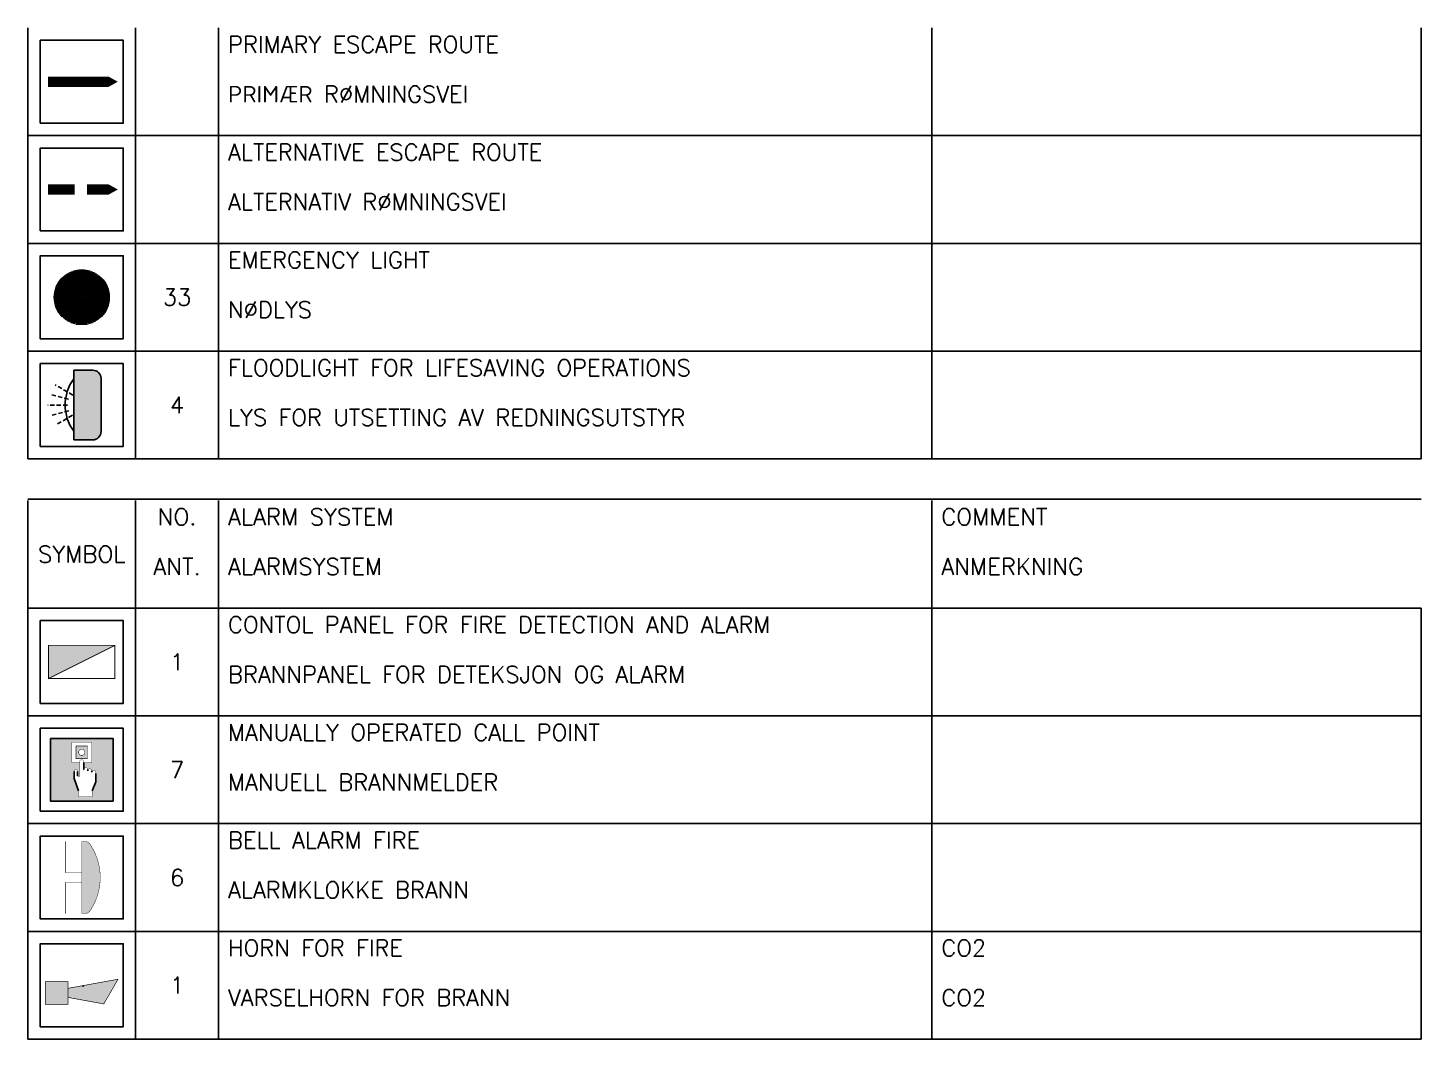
# Model space of a CAD drawing. Header units: millimetres. Extents: x 1084702 to 1166801, y 36632 to 124519.
# Drawn here: x 1132620 to 1146060, y 77507 to 87267 of the extents above; entities that cross this region are included whole.
import ezdxf
from ezdxf.enums import TextEntityAlignment as Align

# ---------------------------------------------------------------- set-up
doc = ezdxf.new("R2010")
doc.units = ezdxf.units.MM
doc.header["$LTSCALE"] = 250
doc.linetypes.add('HIDDEN', pattern=[0.375, 0.25, -0.125])
doc.layers.get('0').update_dxf_attribs({"color": 255})
for name, color, linetype in [('%legend', 1, 'Continuous'), ('%symbol', 1, 'Continuous'), ('SAFECO1', 10, 'Continuous'), ('SAFECO2', 50, 'Continuous'), ('SAFECO3', 80, 'Continuous'), ('SAFECO4', 130, 'Continuous'), ('SAFECO7', 255, 'Continuous'), ('SAFETX2', 2, 'Continuous'), ('SAFETX7', 255, 'Continuous')]:
    doc.layers.add(name, color=color, linetype=linetype)
doc.styles.add('LEGEND TXT', font='romans.shx')
doc.styles.add('ROMANS', font='ROMANS.shx', dxfattribs={"height": 100})
pattern_1 = [(90, (-30402.703, -108180.763), (-24, 1e-15), [])]

# ---------------------------------------------------------------- blocks, each defined once
blk = doc.blocks.new('0 LEGEND')
at = {"color": 0, "linetype": 'ByBlock', "lineweight": -2}
for p, q in [((0, 0), (0, -1560)), ((1560, 0), (1560, -1560)), ((2760, 0), (2760, -1560)), ((13080, 0), (13080, -1560)), ((20160, -1560), (20160, 0)), ((0, -1560), (20160, -1560))]:
    blk.add_line(p, q, dxfattribs=at)
blk.add_lwpolyline([(180, -1380), (1380, -1380), (1380, -180), (180, -180)], close=True, dxfattribs=at)
at = {"layer": 'SAFETX7', "style": 'ROMANS'}
for tag, p in [('DESCRIPTION1', (2897, -360)), ('COMMENT1', (13217, -360)), ('DESCRIPTION2', (2898, -720)), ('COMMENT2', (13218, -720)), ('BESKRIVELSE3', (2897, -1080)), ('KOMMENTAR1', (13217, -1080)), ('BESKRIVELSE4', (2898, -1440)), ('KOMMENTAR2', (13218, -1440))]:
    blk.add_attdef(tag, p, '', height=240, dxfattribs=at)
blk.add_attdef('ANTALL', text='', height=240, dxfattribs=at).set_placement((2160, -780), align=Align.MIDDLE_CENTER)
blk = doc.blocks.new('A.3.2_SYMB')
at = {"layer": 'SAFECO3', "const_width": 150}
blk.add_lwpolyline([(-624, 0), (-1008, 0)], dxfattribs=at)
at = {"layer": 'SAFECO3'}
blk.add_lwpolyline([(0, 0, 0, 360, 0), (-324, 0, 150, 150, 0), (-444, 0, 150, 150, 0)], format="xyseb", dxfattribs=at)
blk = doc.blocks.new('A.3.1_SYMB')
at = {"layer": 'SAFECO3'}
blk.add_lwpolyline([(0, 0, 0, 360, 0), (-324, 0, 150, 150, 0), (-1008, 0, 150, 150, 0)], format="xyseb", dxfattribs=at)
blk = doc.blocks.new('S.4.21_SYMB')
at = {"layer": 'SAFECO4'}
h = blk.add_hatch(color=256, dxfattribs=at)
edge = h.paths.add_edge_path()
edge.add_arc((-45403, -68811), 120, 0, 90)
edge.add_line((-45403, -68691), (-45679, -68691))
edge.add_line((-45679, -68691), (-45679, -69699))
edge.add_line((-45679, -69699), (-45403, -69699))
edge.add_arc((-45403, -69579), 120, 270, 360)
edge.add_line((-45283, -69579), (-45283, -68811))
for p, q in [((-45679, -68691), (-45679, -69699)), ((-45679, -68691), (-45403, -68691)), ((-45283, -68811), (-45283, -69579)), ((-45679, -69699), (-45403, -69699))]:
    blk.add_line(p, q, dxfattribs=at)
for centre, start, end in [((-45403, -68811), 0, 90), ((-45403, -69579), 270, 0)]:
    blk.add_arc(centre, 120, start, end, dxfattribs=at)
at = {"layer": 'SAFECO7', "linetype": 'HIDDEN'}
for p, q in [((-45689, -69052), (-45946, -68903)), ((-45754, -69111), (-46021, -69039)), ((-45769, -69195), (-46055, -69195)), ((-45750, -69278), (-46012, -69349)), ((-45698, -69344), (-45923, -69474))]:
    blk.add_line(p, q, dxfattribs=at)
at = {"layer": 'SAFECO7'}
blk.add_lwpolyline([(-44962, -68595), (-46162, -68595), (-46162, -69795), (-44962, -69795)], close=True, dxfattribs=at)
blk.add_arc((-45153, -69195), 649, 144.1251, 215.8749, dxfattribs=at)
blk = doc.blocks.new('S.4.22_SYMB')
at = {"layer": 'SAFECO2'}
h = blk.add_hatch(dxfattribs=at)
h.set_pattern_fill('_USER', color=256, scale=24, style=0, pattern_type=0)
h.set_pattern_definition([(0, (-30402.703, -108180.763), (0, 24), [])])
h.paths.add_polyline_path([(281, 881, 0.414214), (-281, 881), (0, 600)])
h.paths.add_polyline_path([(281, 319), (0, 600), (-281, 319, 0.414214)])
at = {"layer": 'SAFECO7'}
h = blk.add_hatch(dxfattribs=at)
h.set_pattern_fill('_USER', color=256, scale=24, angle=90, style=0, pattern_type=0)
h.set_pattern_definition(pattern_1)
edge = h.paths.add_edge_path()
edge.add_line((0, 600), (-281, 881))
edge.add_arc((0, 600), 398, 135, 225)
edge.add_line((-281, 319), (0, 600))
h = blk.add_hatch(dxfattribs=at)
h.set_pattern_fill('_USER', color=256, scale=24, angle=90, style=0, pattern_type=0)
h.set_pattern_definition(pattern_1)
edge = h.paths.add_edge_path()
edge.add_line((0, 600), (281, 319))
edge.add_arc((0, 600), 398, 315, 405)
edge.add_line((281, 881), (0, 600))
for p, q in [((0, 600), (-281, 881)), ((-398, 600), (-398, 600)), ((0, 600), (-281, 319))]:
    blk.add_line(p, q, dxfattribs=at)
blk.add_lwpolyline([(-600, 1200), (-600, 0), (600, 0), (600, 1200)], close=True, dxfattribs=at)
at = {"layer": 'SAFECO7', "const_width": 12}
blk.add_lwpolyline([(-398, 600, 2.414243), (0, 998, 0.414213)], format="xyb", close=True, dxfattribs=at)
for points in [[(281, 881), (0, 600), (-281, 319)], [(281, 319), (0, 600), (-281, 881)]]:
    blk.add_lwpolyline(points, dxfattribs=at)
at = {"layer": 'SAFECO7'}
for start, end in [(135, 225), (315, 45)]:
    blk.add_arc((0, 600), 398, start, end, dxfattribs=at)
blk = doc.blocks.new('A.2.38_SYMB')
at = {"layer": 'SAFECO1'}
h = blk.add_hatch(color=256, dxfattribs=at)
h.dxf.hatch_style = 1
h.paths.add_polyline_path([(480, 840), (-480, 840), (-480, 360)])
at = {"layer": 'SAFECO7', "lineweight": -3}
blk.add_lwpolyline([(-600, 0), (600, 0), (600, 1200), (-600, 1200)], close=True, dxfattribs=at)
at = {"layer": 'SAFECO7', "const_width": 12}
blk.add_lwpolyline([(-480, 360), (-480, 840), (480, 840), (480, 360)], close=True, dxfattribs=at)
blk.add_lwpolyline([(-480, 360), (480, 840)], dxfattribs=at)
blk = doc.blocks.new('A.2.40_SYMB')
at = {"layer": 'SAFECO1'}
h = blk.add_hatch(color=256, dxfattribs=at)
h.paths.add_polyline_path([(453, 1053), (-453, 1053), (-453, 147), (453, 147)])
h.paths.add_polyline_path([(-144, 1000), (144, 1000), (144, 706), (29, 706), (29, 603, -1), (87, 603), (87, 586, -1), (144, 586), (144, 565, -1), (202, 565), (202, 424), (151, 296), (151, 207), (-47, 207), (-47, 296), (-110, 472), (-110, 573, -1.129147), (-59, 573), (-59, 508, 0.839168), (-29, 508), (-29, 706), (-144, 706)], flags=16)
h.paths.add_polyline_path([(-83, 944), (83, 944), (83, 761), (-83, 761)], flags=0)
h.paths.add_polyline_path([(0, 898, -1), (0, 808, -1)], flags=0)
at = {"layer": 'SAFECO7'}
for p, q in [((29, 603), (29, 706)), ((-110, 573), (-110, 472)), ((-110, 472), (-47, 296)), ((-59, 511), (-59, 573)), ((87, 603), (87, 586)), ((144, 586), (144, 565)), ((202, 424), (151, 296)), ((202, 544), (202, 424))]:
    blk.add_line(p, q, dxfattribs=at)
at = {"layer": 'SAFECO7', "lineweight": -3}
blk.add_lwpolyline([(-600, 0), (600, 0), (600, 1200), (-600, 1200)], close=True, dxfattribs=at)
at = {"layer": 'SAFECO7'}
blk.add_lwpolyline([(-453, 1053), (453, 1053), (453, 147), (-453, 147)], close=True, dxfattribs=at)
for points, const_width in [([(29, 589), (29, 706), (144, 706), (144, 1000), (-144, 1000), (-144, 706), (-29, 706), (-29, 508, -0.839168), (-59, 508), (-59, 573, 1.129147), (-110, 573), (-110, 472), (-47, 296), (-47, 207), (151, 207), (151, 296), (202, 424), (202, 565, 1), (144, 565), (144, 586, 1), (87, 586), (87, 603, 1), (29, 603)], 4.76), ([(-29, 706), (-29, 715, -1.026159), (29, 715), (29, 706), (144, 706), (144, 1000), (-144, 1000), (-144, 706)], 4.76), ([(0, 898, 1), (0, 808, 1), (0, 898, 1)], 6.26)]:
    blk.add_lwpolyline(points, format="xyb", dxfattribs=dict(at, const_width=const_width))
at = {"layer": 'SAFECO7', "const_width": 6.26}
blk.add_lwpolyline([(-83, 761), (83, 761), (83, 944), (-83, 944)], close=True, dxfattribs=at)
blk = doc.blocks.new('S.2.34_SYMB')
at = {"layer": 'SAFECO1'}
h = blk.add_hatch(color=256, dxfattribs=at)
h.dxf.hatch_style = 1
edge = h.paths.add_edge_path()
edge.add_arc((45, 1030), 91.2, 38.4869, 90)
edge.add_line((45, 1122), (0, 1122))
edge.add_line((0, 1122), (0, 78))
edge.add_line((0, 78), (45, 78))
edge.add_arc((45, 170), 91.2, 270, 321.5131)
edge.add_arc((-587, 600), 855, 325.2704, 394.7296)
at = {"layer": 'SAFECO7'}
blk.add_lwpolyline([(-600, 1200), (-600, 0), (600, 0), (600, 1200)], close=True, dxfattribs=at)
at = {"layer": 'SAFECO7', "const_width": 6}
for points in [[(-237, 1122), (-237, 671), (0, 671)], [(0, 529), (-237, 529), (-237, 78)]]:
    blk.add_lwpolyline(points, dxfattribs=at)
blk.add_lwpolyline([(116, 1087, 0.228631), (45, 1122), (0, 1122), (0, 78), (45, 78, 0.228631), (116, 113, 0.312706), (116, 1087)], format="xyb", dxfattribs=at)
blk = doc.blocks.new('S.2.27_SYMB')
at = {"layer": 'SAFECO1'}
h = blk.add_hatch(color=256, dxfattribs=at)
h.dxf.hatch_style = 1
h.paths.add_polyline_path([(-525, 326), (-525, 654), (-197, 654), (-197, 326)])
h = blk.add_hatch(color=256, dxfattribs=at)
h.dxf.hatch_style = 1
h.paths.add_polyline_path([(525, 687), (-197, 556), (-197, 424), (319, 330)])
at = {"layer": 'SAFECO7'}
blk.add_lwpolyline([(-600, 1200), (-600, 0), (600, 0), (600, 1200)], close=True, dxfattribs=at)
at = {"layer": 'SAFECO7', "const_width": 9.14}
blk.add_lwpolyline([(-525, 326), (-525, 654), (-197, 654), (-197, 326)], close=True, dxfattribs=at)
blk.add_lwpolyline([(-197, 556), (525, 687), (319, 330), (-197, 424)], dxfattribs=at)
at = {"layer": 'SAFECO7'}
blk.add_point((20, 591), dxfattribs=at)
at = {"layer": 'SAFECO7', "style": 'ROMANS'}
blk.add_attdef('TYPE', (-546, 888), '', height=180, dxfattribs=at)

msp = doc.modelspace()

# ---------------------------------------------------------------- linework, layer by layer
at = {"layer": '%legend', "lineweight": -3}
for p, q in [((1132620, 82718), (1146060, 82718)), ((1132620, 82707), (1132620, 81667)), ((1133660, 82707), (1133660, 81667)), ((1134460, 82707), (1134460, 81667)), ((1141340, 82707), (1141340, 81667)), ((1132620, 81667), (1146060, 81667))]:
    msp.add_line(p, q, dxfattribs=at)

# ---------------------------------------------------------------- block references
ref = msp.add_blockref('0 LEGEND', (1132620, 87267), dxfattribs=dict(at, xscale=0.6666666666666666, yscale=0.6666666666666666, zscale=0.6666666666666666))
ref.add_attrib('DESCRIPTION1', 'PRIMARY ESCAPE ROUTE', (1134552, 87027), dxfattribs={"layer": 'SAFETX2', "lineweight": -2, "height": 160, "style": 'LEGEND TXT'})
ref.add_attrib('BESKRIVELSE3', 'PRIMÆR RØMNINGSVEI', (1134552, 86547), dxfattribs={"layer": 'SAFETX2', "lineweight": -2, "height": 160, "style": 'LEGEND TXT'})
ref = msp.add_blockref('0 LEGEND', (1132620, 86227), dxfattribs=dict(at, xscale=0.6666666666666666, yscale=0.6666666666666666, zscale=0.6666666666666666))
ref.add_attrib('DESCRIPTION1', 'ALTERNATIVE ESCAPE ROUTE', (1134552, 85987), dxfattribs={"layer": 'SAFETX2', "lineweight": -2, "height": 160, "style": 'LEGEND TXT'})
ref.add_attrib('BESKRIVELSE3', 'ALTERNATIV RØMNINGSVEI', (1134552, 85507), dxfattribs={"layer": 'SAFETX2', "lineweight": -2, "height": 160, "style": 'LEGEND TXT'})
ref = msp.add_blockref('0 LEGEND', (1132620, 85187), dxfattribs=dict(at, xscale=0.6666666666666666, yscale=0.6666666666666666, zscale=0.6666666666666666))
ref.add_attrib('ANTALL', '33', dxfattribs={"layer": 'SAFETX2', "lineweight": -2, "height": 160, "style": 'LEGEND TXT'}).set_placement((1134060, 84667), align=Align.MIDDLE_CENTER)
ref.add_attrib('DESCRIPTION1', 'EMERGENCY LIGHT', (1134552, 84947), dxfattribs={"layer": 'SAFETX2', "lineweight": -2, "height": 160, "style": 'LEGEND TXT'})
ref.add_attrib('BESKRIVELSE3', 'NØDLYS', (1134552, 84467), dxfattribs={"layer": 'SAFETX2', "lineweight": -2, "height": 160, "style": 'LEGEND TXT'})
ref = msp.add_blockref('0 LEGEND', (1132620, 84147), dxfattribs=dict(at, xscale=0.6666666666666666, yscale=0.6666666666666666, zscale=0.6666666666666666))
ref.add_attrib('ANTALL', '4', dxfattribs={"layer": 'SAFETX2', "lineweight": -2, "height": 160, "style": 'LEGEND TXT'}).set_placement((1134060, 83627), align=Align.MIDDLE_CENTER)
ref.add_attrib('DESCRIPTION1', 'FLOODLIGHT FOR LIFESAVING OPERATIONS', (1134552, 83907), dxfattribs={"layer": 'SAFETX2', "lineweight": -2, "height": 160, "style": 'LEGEND TXT'})
ref.add_attrib('BESKRIVELSE3', 'LYS FOR UTSETTING AV REDNINGSUTSTYR', (1134552, 83427), dxfattribs={"layer": 'SAFETX2', "lineweight": -2, "height": 160, "style": 'LEGEND TXT'})
ref = msp.add_blockref('0 LEGEND', (1132620, 81667), dxfattribs=dict(at, xscale=0.6666666666666666, yscale=0.6666666666666666, zscale=0.6666666666666666))
ref.add_attrib('ANTALL', '1', dxfattribs={"layer": 'SAFETX2', "lineweight": -2, "height": 160, "style": 'LEGEND TXT'}).set_placement((1134060, 81147), align=Align.MIDDLE_CENTER)
ref.add_attrib('DESCRIPTION1', 'CONTOL PANEL FOR FIRE DETECTION AND ALARM', (1134552, 81427), dxfattribs={"layer": 'SAFETX2', "lineweight": -2, "height": 160, "style": 'LEGEND TXT'})
ref.add_attrib('BESKRIVELSE3', 'BRANNPANEL FOR DETEKSJON OG ALARM', (1134552, 80947), dxfattribs={"layer": 'SAFETX2', "lineweight": -2, "height": 160, "style": 'LEGEND TXT'})
ref = msp.add_blockref('0 LEGEND', (1132620, 80627), dxfattribs=dict(at, xscale=0.6666666666666666, yscale=0.6666666666666666, zscale=0.6666666666666666))
ref.add_attrib('ANTALL', '7', dxfattribs={"layer": 'SAFETX2', "lineweight": -2, "height": 160, "style": 'LEGEND TXT'}).set_placement((1134060, 80107), align=Align.MIDDLE_CENTER)
ref.add_attrib('DESCRIPTION1', 'MANUALLY OPERATED CALL POINT', (1134552, 80387), dxfattribs={"layer": 'SAFETX2', "lineweight": -2, "height": 160, "style": 'LEGEND TXT'})
ref.add_attrib('BESKRIVELSE3', 'MANUELL BRANNMELDER', (1134552, 79907), dxfattribs={"layer": 'SAFETX2', "lineweight": -2, "height": 160, "style": 'LEGEND TXT'})
ref = msp.add_blockref('0 LEGEND', (1132620, 79587), dxfattribs=dict(at, xscale=0.6666666666666666, yscale=0.6666666666666666, zscale=0.6666666666666666))
ref.add_attrib('ANTALL', '6', dxfattribs={"layer": 'SAFETX2', "lineweight": -2, "height": 160, "style": 'LEGEND TXT'}).set_placement((1134060, 79067), align=Align.MIDDLE_CENTER)
ref.add_attrib('DESCRIPTION1', 'BELL ALARM FIRE', (1134552, 79347), dxfattribs={"layer": 'SAFETX2', "lineweight": -2, "height": 160, "style": 'LEGEND TXT'})
ref.add_attrib('BESKRIVELSE3', 'ALARMKLOKKE BRANN', (1134552, 78867), dxfattribs={"layer": 'SAFETX2', "lineweight": -2, "height": 160, "style": 'LEGEND TXT'})
ref = msp.add_blockref('0 LEGEND', (1132620, 78547), dxfattribs=dict(at, xscale=0.6666666666666666, yscale=0.6666666666666666, zscale=0.6666666666666666))
ref.add_attrib('ANTALL', '1', dxfattribs={"layer": 'SAFETX2', "lineweight": -2, "height": 160, "style": 'LEGEND TXT'}).set_placement((1134060, 78027), align=Align.MIDDLE_CENTER)
ref.add_attrib('DESCRIPTION1', 'HORN FOR FIRE', (1134552, 78307), dxfattribs={"layer": 'SAFETX2', "lineweight": -2, "height": 160, "style": 'LEGEND TXT'})
ref.add_attrib('COMMENT1', 'CO2', (1141432, 78307), dxfattribs={"layer": 'SAFETX2', "lineweight": -2, "height": 160, "style": 'LEGEND TXT'})
ref.add_attrib('BESKRIVELSE3', 'VARSELHORN FOR BRANN', (1134552, 77827), dxfattribs={"layer": 'SAFETX2', "lineweight": -2, "height": 160, "style": 'LEGEND TXT'})
ref.add_attrib('KOMMENTAR1', 'CO2', (1141432, 77827), dxfattribs={"layer": 'SAFETX2', "lineweight": -2, "height": 160, "style": 'LEGEND TXT'})
at = {"layer": '%symbol', "xscale": 0.6666666666666666, "yscale": 0.6666666666666666, "zscale": 0.6666666666666666}
for name, p in [('A.3.1_SYMB', (1133488, 86747)), ('A.3.2_SYMB', (1133488, 85707)), ('S.4.22_SYMB', (1133140, 84267)), ('S.4.21_SYMB', (1163515, 129757)), ('A.2.38_SYMB', (1133140, 80747)), ('A.2.40_SYMB', (1133140, 79707)), ('S.2.34_SYMB', (1133140, 78667)), ('S.2.27_SYMB', (1133140, 77627))]:
    msp.add_blockref(name, p, dxfattribs=at)

# ---------------------------------------------------------------- texts
at = {"layer": 'SAFETX2', "style": 'LEGEND TXT'}
for s, p in [('NO.', (1134060, 82467)), ('ANT.', (1134060, 81987))]:
    msp.add_text(s, height=161.3, dxfattribs=at).set_placement(p, align=Align.CENTER)
for s, height, p in [('ALARM SYSTEM', 161.28, (1134552, 82467)), ('COMMENT', 161.3, (1141432, 82467)), ('ALARMSYSTEM', 161.28, (1134552, 81987)), ('ANMERKNING', 161.3, (1141432, 81987))]:
    msp.add_text(s, height=height, dxfattribs=at).set_placement(p)
msp.add_text('SYMBOL', height=161.3, dxfattribs=at).set_placement((1133140, 82187), align=Align.MIDDLE_CENTER)

doc.saveas('drawing.dxf')
